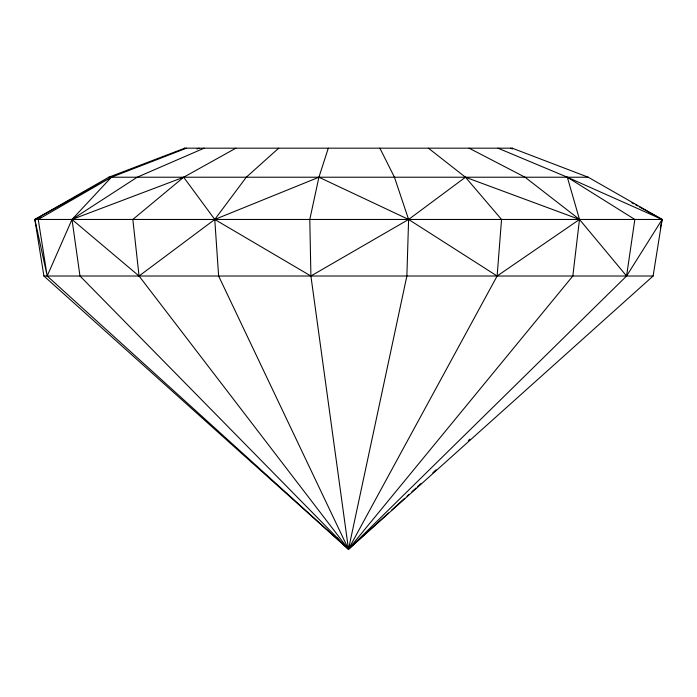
<?xml version="1.0" encoding="UTF-8"?>
<svg xmlns="http://www.w3.org/2000/svg" width="697" height="697" viewBox="0 0 697 697"><rect width="100%" height="100%" fill="white"/><g stroke="black" fill="none" stroke-linecap="round" stroke-linejoin="round"><path stroke-width="1.05" d="M184.766 148.173L108.793 177.221L34.85 219.459L43.894 276.012L348.021 548.827L348.979 548.827L653.106 276.012L662.15 219.459L588.207 177.221L512.234 148.173M348.587 548.827L406.874 276.012L408.608 219.459L394.441 177.221L379.882 148.173M660.32 227.832L662.15 219.459L639.471 206.939M328.296 148.173L318.921 177.221L309.79 219.459L310.906 276.012L348.439 548.827M497.972 148.173L567.332 177.221L662.15 219.459L626.577 276.012L348.936 548.827L388.49 512.983M350.051 547.119L348.7 548.827L497.127 276.012L501.544 219.459L465.465 177.221L428.394 148.173M350.173 547.119L348.831 548.827L572.829 276.012L579.495 219.459L567.332 177.221L634.836 219.459L626.577 276.012L579.495 219.459L525.041 177.221L469.081 148.173M348.918 548.827L354.25 543.399M391.714 510.065L404.626 498.355M407.039 496.168L408.66 494.704M411.883 491.777L415.917 488.118M417.529 486.654L420.753 483.727M432.854 472.758L436.078 469.83M468.34 440.574L469.952 439.119M278.687 148.173L246.294 177.221L214.763 219.459L139.051 276.012L72 219.459L111.389 177.221L186.543 148.173M235.917 148.173L183.677 177.221L72 219.459L47.187 276.012L348.03 548.827L79.981 276.012L72 219.459L137.187 177.221L204.16 148.173M40.774 216.819L34.85 219.459L47.187 276.012L38.239 219.459L111.389 177.221L34.85 219.459L662.15 219.459M197.042 149.001L199.028 148.173M184.391 148.173L512.295 148.173M108.793 177.221L588.207 177.221M43.894 276.012L653.106 276.012M510.457 148.173L512.495 148.958M631.918 202.775L633.8 203.812M635.69 204.857L637.581 205.903M336.433 537.396L338.759 539.678M342.636 543.494L348.064 548.827M346.766 547.145L348.151 548.827L139.051 276.012L132.831 219.459L183.677 177.221L214.763 219.459L310.906 276.012L408.608 219.459L465.465 177.221L579.495 219.459L497.127 276.012L408.608 219.459L318.921 177.221L214.763 219.459L218.623 276.012L348.3 548.827"/></g></svg>
